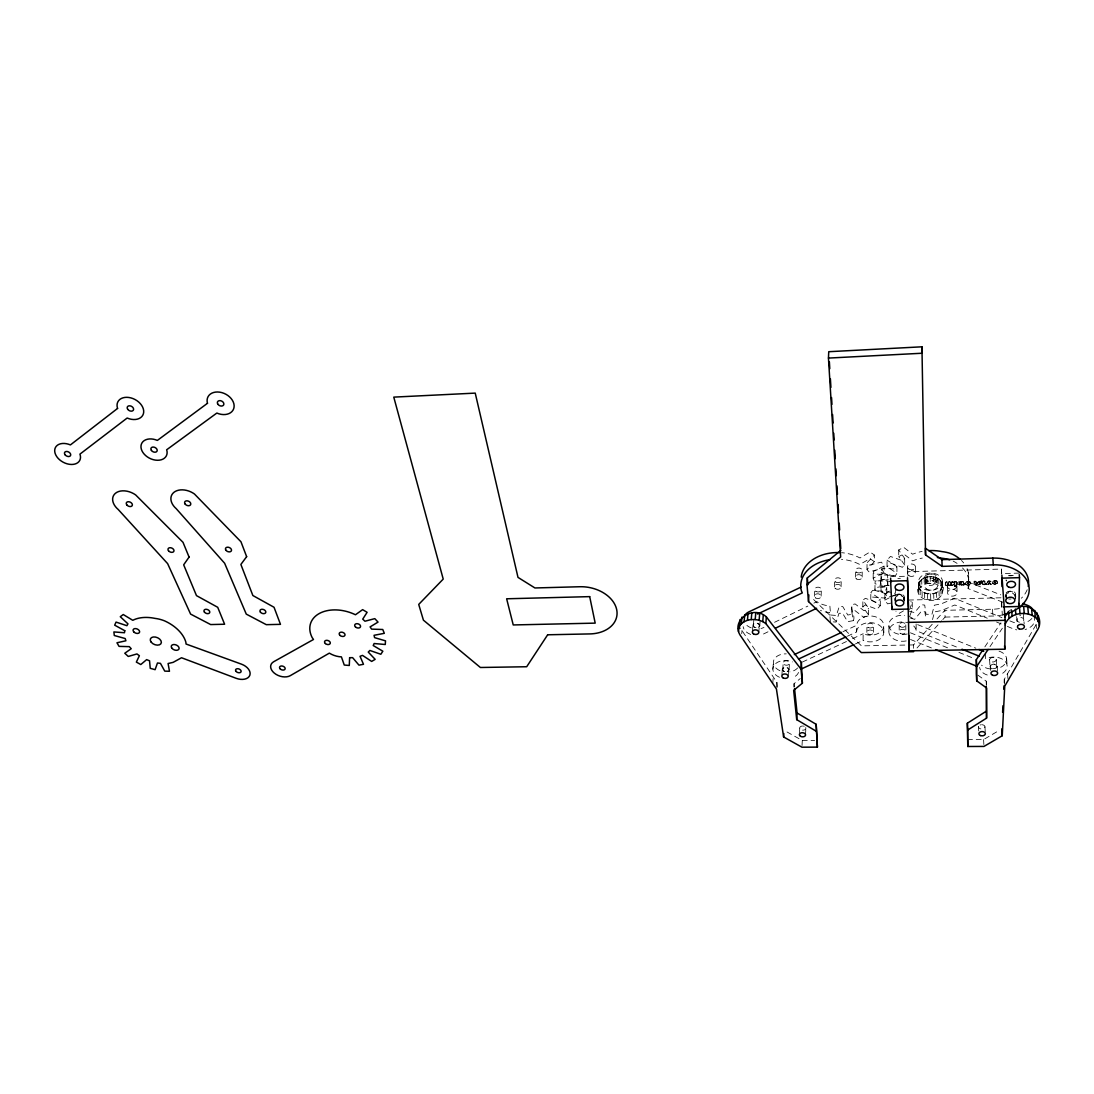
<?xml version="1.0" encoding="UTF-8"?>
<svg xmlns="http://www.w3.org/2000/svg" width="1094" height="1094" viewBox="0 0 1094 1094"><rect width="100%" height="100%" fill="white"/><g stroke="black" fill="none" stroke-linecap="round" stroke-linejoin="round"><path stroke-width="0.75" stroke-dasharray="5 3.75" d="M833.245 621.884L836.131 622.103L839.03 613.269L842.571 613.242L847.631 621.665L853.252 620.667L851.734 611.655L854.975 610.602L863.809 617.372L868.595 614.992L862.797 606.814L865.258 604.968L876.937 609.194L880.287 605.734L870.769 599.362L872.506 597.078L885.333 598.103L886.81 593.946L886.824 587.287L875.009 583.731L875.159 581.078L887.863 578.753L887.248 574.432L874.243 574.09L873.231 571.56L884.089 566.063L881.422 562.138L868.978 565.174L867.063 562.808L874.407 555.027L870.004 552.005L860.007 557.981A37.182 27.159 1.5 0 0 841.628 552.689M891.733 582.172L880.985 579.095L882.379 574.842L895.466 575.704L896.943 573.27L887.043 566.774L887.056 560.128L890.434 556.449L902.304 560.62L904.656 558.419L898.707 549.967L903.671 547.328L912.628 554.22A38.071 27.514 -1.6 0 1 922.105 551.417M886.81 593.946L874.954 590.377L875.104 587.724L887.863 585.413L887.863 578.753M890.666 603.122L887.562 603.888L884.841 600.1L884.855 593.44L889.408 591.102M883.774 632.715L883.788 626.028M887.863 585.413L887.248 581.078L874.174 580.723L873.162 578.193L884.075 572.709L884.089 566.063M986.255 684.529L986.255 681.179L976.354 674.041M880.287 605.734L880.328 599.074L870.851 592.716L872.574 590.432L885.347 591.444L886.824 587.287M884.841 600.1L895.494 594.671L894.167 592.223L881.203 591.991L880.52 581.064L888.273 579.547M880.985 579.095L881.026 572.449L882.407 568.196L895.439 569.058L896.902 566.624L887.056 560.128M947.295 584.415L948.402 584.524L948.539 583.389M951.684 584.128C950.016 582.336 954.173 579.82 953.462 583.499L953.312 581.652M963.595 583.389C964.949 580.107 959.725 581.174 961.79 583.635M873.45 632.25L873.504 625.577M884.075 572.709L881.395 568.771L868.896 571.806L866.995 569.536L874.352 561.66L874.407 555.027M874.954 590.377L875.009 583.731M873.162 578.193L873.231 571.56M1001.379 574.131L1001.434 569.071L907.446 571.724L907.569 575.061M868.595 614.992L868.677 608.346L862.906 600.168L865.354 598.322L876.978 602.534L880.328 599.074M870.769 599.362L870.851 592.716M1001.762 606.896L1001.831 601.823M866.968 569.427L867.063 562.808M866.858 632.373L866.954 625.713M855.44 643.928L863.07 640.4L863.18 633.727A13.538 9.614 1 0 0 882.858 629.228A13.538 9.614 1 0 0 872.916 616.182A13.538 9.614 1 0 0 856.711 625.262L843.009 631.689M862.14 577.03L862.25 570.398M862.797 606.814L862.906 600.168M984.819 581.543L984.86 583.075L986.337 583.964M847.412 636.202L856.575 631.908L856.711 625.262M853.252 620.667C856.506 615.744 846.824 604.667 855.125 603.956L863.918 610.712L868.677 608.346M855.371 577.208L855.522 570.589M851.734 611.655L851.884 605.009M963.759 583.772L963.582 583.075L965.045 583.54L965.113 584.524L963.623 583.321M841.054 586.753L841.259 580.135M834.366 586.931L834.599 580.312M986.337 583.676L984.86 583.075M821.102 596.093L821.389 589.488M814.469 596.271L814.784 589.666M805.54 734.758L805.868 728.071M802.039 745.52L802.285 740.501L784.029 730.3M1004.114 682.588L1004.278 679.292L1037.878 621.57M799.482 733.13L799.741 728.112M954.57 583.321C952.614 587.546 959.069 583.266 955.91 586.917C952.559 587.163 956.648 583.567 956.457 586.562M988.593 583.471L988.634 582.842C990.863 580.285 988.771 585.741 991.656 584.469C993.502 582.432 988.429 578.316 986.884 582.555C985.338 586.63 990.002 582.883 988.634 584.497M988.62 583.786L989.796 582.651M963.609 582.432L961.804 581.789M793.847 687.032L794.039 683.695L800.261 678.553M788.172 676.147L788.569 669.487M789.061 669.596L789.458 662.978M961.776 583.321L961.653 585.194L965.086 584.21M782.757 669.692L783.181 663.073M781.95 674.574L782.265 669.583M776.535 687.306L776.877 682.314L740.132 627.847M984.846 581.858C985.01 579.369 981.113 581.447 982.959 583.868M984.86 581.543L983.027 580.9M772.87 669.2L773.349 662.595M772.774 683.559L773.239 676.899M983 582.76L982.781 584.565L984.518 584.784M947.158 585.194L945.312 585.509L945.366 582.008M986.774 583.635L988.702 581.037L991.848 582.446M954.529 581.68L956.375 581.994L954.679 581.94M758.757 632.701L759.291 626.083M759.742 625.973L760.139 621.036M752.399 631.635L752.959 625.016M753.41 624.906L753.971 618.342M741.718 633.713L742.019 630.404M990.166 584.483L990.111 583.417M961.011 584.401L957.838 584.702A2.557 1.832 -2.5 0 1 957.141 583.758L957.141 582.979A2.53 1.819 -2.5 0 1 957.811 581.994A2.407 1.723 -2.5 0 1 959.123 581.447L960.942 581.557L960.997 582.569M970.61 582.924C970.063 579.109 964.511 582.76 965.496 582.719M977.462 582.405L977.598 583.895A2.53 1.805 -3.1 0 0 978.501 584.729L981.318 584.688L982.344 582.883M992.573 581.967C993.721 579.943 998.439 580.531 997.413 583.375M997.55 583.006L997.578 582.295M997.605 582.61C997.687 578.411 991.342 581.844 992.408 582.008M948.512 584.346C947.13 581.256 951.589 580.9 950.358 584.128M953.394 584.784L945.38 585.276M918.372 585.495C920.656 570.535 948.156 575.608 942.631 591.622C940.252 606.445 912.738 601.454 918.372 585.495L918.974 594.452M918.495 592.237L918.509 582.076M942.399 584.866C941.031 595.615 923.391 596.832 918.851 587.724M961.653 585.194L961.735 584.114M961.093 581.68C957.223 583.088 963.759 585.892 957.852 585.016A2.557 1.832 -2.5 0 1 957.154 584.073L957.1 583.375A2.557 1.832 -2.5 0 1 957.824 582.446A2.407 1.723 -2.5 0 1 959.137 581.762L961.106 581.994M1014.876 595.382L1015.054 594.548L1015.437 599.307M967.192 582.828C968.764 583.868 968.983 584.675 967.137 583.102C970.46 583.334 967.629 581.283 967.219 583.69M968.901 583.649L968.71 582.555M975.793 583.881C977.27 580.982 976.026 584.169 976.19 585.208C971.91 584.702 975.944 579.246 973.906 583.991M994.077 582.705C995.964 579.191 996.101 585.782 994.049 582.391L994.131 582.979M960.778 583.034C958.235 581.037 959.247 586.015 960.737 583.881M963.417 584.798L961.558 584.798M909.62 609.604L912.246 602.179L910.741 601.714M912.246 602.179L912.341 608.866L909.182 617.754L914.652 619.341L921.285 611.396L924.868 611.792L925.948 619.436M980.552 583.157C979.417 585.81 978.515 581.215 980.511 583.69M932.512 619.573L934.549 611.915L941.592 610.507L954.83 604.982L987.267 618.219M1002.829 602.206L968.108 588.586L968.518 579.615A38.085 27.541 -1.7 0 0 966.918 568.169M968.108 588.586L968.874 586.343A38.249 27.569 -1.5 0 0 961.763 567.171M988.634 584.1L986.815 584.565M965.455 583.102C965.223 586.124 970.939 585.96 970.638 583.006C970.474 585.386 966.221 585.714 965.496 583.512M977.475 582.719C988.251 576.894 974.973 585.427 982.289 582.911M984.641 584.552L986.323 584.634L984.723 584.005M981.591 582.487L979.28 582.145L982.371 583.211L980.894 584.538L978.487 584.415A2.53 1.805 -3.1 0 1 977.585 583.581L977.448 583.211M904.656 558.419L904.724 565.065L902.372 567.266L890.434 563.082L887.043 566.774M976.915 584.333L975.834 583.417M979.212 583.375L980.566 583.471L979.116 583.704M903.425 599.033L903.945 597.461L904 602.165M903.904 599.225C907.268 592.825 893.128 591.84 894.919 598.596M918.837 589.981C922.857 580.531 940.785 580.846 942.631 591.622M982.18 581.352L981.564 582.172M1014.904 596.339C1018.897 589.037 1002.268 589.543 1006.179 596.558M948.498 584.046L947.281 584.1M984.846 646.896L1000.928 622.801M990.002 646.636L1002.364 628.216M950.262 584.77L949.36 585.687L947.213 585.249M997.386 583.061L994.405 584.538L992.395 582.801M965.646 582.678L967.506 581.557L970.241 582.254M973.742 582.227L974.959 580.996L976.805 582.514M977.612 582.336L979.595 581.201L982.207 581.666M994.104 582.664L995.882 582.336L994.118 582.117M951.52 584.456L950.44 584.305M991.738 584.128L990.152 584.169M913.599 648.304L913.545 644.913L932.539 623.908M937.011 618.972L944.833 610.315L992.49 609.221A35.801 25.531 -3.5 0 0 1001.653 608.168M917.018 647.976L941.702 620.79M942.823 619.56L945.066 617.084L944.833 610.315M974.029 581.693L976.696 582.117M976.19 585.208L976.819 583.923M963.527 584.88L965.168 584.811M956.471 586.028L954.515 586.357L956.539 586.302M997.154 583.389L994.952 584.251L992.75 583.485M984.586 584.415L982.781 584.565M1008.504 611.464L1011.581 609.317M967.465 739.653L983.588 739.571L998.986 730.519M903.507 610.849L899.186 613.378L895.918 611.231M904.724 565.065L898.748 556.614L903.74 553.974L912.724 560.866A38.235 27.541 -1.5 0 1 922.256 558.077M950.426 583.991L951.506 584.141M774.552 622.295L807.837 606.09M813.895 603.136L816.917 601.659A19.569 14.208 2 0 0 829.867 605.83L830.606 615.019L836.349 615.471L839.235 606.637L842.777 606.609L847.795 615.033L853.402 614.021M768.002 631.812L763.434 634.028A12.896 9.231 4.9 0 1 760.48 635.04M802.367 662.048L846.455 641.522M852.527 638.691L863.18 633.727M1008.326 575.717L1013.372 575.581M956.375 585.071L954.501 585.112M947.144 581.858C943.753 583.198 948.142 579.806 947.213 584.278M880.479 587.71L888.273 586.193M897.859 578.398L900.403 578.329M1009.721 575.759L1011.95 575.704M890.653 576.661L905.818 576.251M1019.129 573.106L1001.762 573.584L1001.434 569.071M908.526 600.059L1001.119 597.789M945.066 617.084L992.942 616.031A35.965 25.559 -3.3 0 0 1002.145 614.992M913.545 644.913L861.457 645.87L811.31 597.297M802.285 740.501L814.606 740.433M889.203 585.468L881.244 585.345L880.52 581.064M976.163 584.893L973.933 583.936M881.026 572.449L893.251 575.964M909.087 611.067L914.543 612.654L921.148 604.695L924.704 605.091L926.016 614.267L931.924 614.39L934.358 605.201L941.373 603.792L954.542 598.254L1001.94 617.645M910.837 608.387L912.341 608.866M953.476 582.104L951.657 581.762M967.766 581.871L1000.764 594.835M910.427 632.797L947.965 647.963M958.918 652.38L973.004 658.068M910.509 639.498L932.512 648.373M917.675 624.647L975.848 648.195M913.722 626A13.716 9.668 0.1 0 1 916.211 630.705L958.836 647.949M1009.844 620.872L1013.003 622.158A13.757 9.614 -3.7 0 0 1016.258 623.088M996.538 622.007L1005.81 625.795M1007.355 626.424L1013.536 628.954A13.825 9.627 -3.5 0 0 1016.805 629.87M874.352 561.66L869.921 558.624L859.802 564.504A37.333 27.172 1.6 0 0 841.423 559.294M950.276 585.085L952.559 585.591L953.517 584.675M902.058 596.23L899.938 594.138L887.562 597.228L884.855 593.44M895.904 599.225L895.248 597.68L895.275 602.37M1006.658 596.339L1006.083 594.78L1006.439 599.526M1005.892 580.08L1006.384 580.941M956.334 581.611L956.512 585.317M970.446 582.254L970.651 583.334M992.545 583.485L992.354 582.391M776.877 682.314L777.615 687.278M794.039 683.695L794.381 686.95M1036.114 624.318L1036.483 628.435M1034.131 615.334L1034.596 620.435A13.825 9.627 -3.5 0 1 1025.064 629.556M1023.246 613.037L1024.175 623.936M1015.218 599.321C1018.952 588.681 1001.721 589.078 1006.658 599.526M1016.654 616.592L1017.488 626.821M830.36 621.652L829.621 612.449A19.651 14.222 2 0 1 820.459 610.425M1006.644 658.848L1007.136 665.644M1007.574 673.603L1008.066 680.468M1001.434 602.329L1002.377 615.348M1004.278 679.292L1004.661 684.776M995.827 582.063L995.841 582.938M997.195 666.342A3.337 2.284 -2 0 1 992.176 668.393A3.337 2.284 -2 0 1 992.203 664.427A3.337 2.284 -2 0 1 997.195 666.342L997.564 671.812M996.251 659.668A3.323 2.284 -2.1 0 1 991.246 661.72A3.323 2.284 -2.1 0 1 991.287 657.767A3.323 2.284 -2.1 0 1 996.251 659.668L996.702 666.465M992.49 609.221L992.942 616.031M990.521 666.437L990.781 670.54M989.605 659.778L990.015 666.561M985.379 653.72L985.68 658.793A13.784 9.408 -2 0 1 1004.839 661.022A13.784 9.408 -2 0 1 1000.983 674.178M986.255 681.179L986.501 685.295M984.956 726.84L985.256 732.324M974.85 582.801L974.781 582.117M983.588 739.571L983.971 746.423M978.515 726.895L978.733 730.997M968.299 572.394L968.655 579.109M963.513 584.552L963.39 585.276M959 583.034L959.014 583.936M956.867 585.905A4.786 3.432 -2.2 0 1 949.715 589.064A4.786 3.432 -2.2 0 1 949.647 583.102A4.786 3.432 -2.2 0 1 956.867 585.905L957.154 592.62A4.814 3.446 -2.1 0 1 949.975 595.779A4.814 3.446 -2.1 0 1 949.907 589.816A4.814 3.446 -2.1 0 1 957.154 592.62M954.57 585.769L954.597 586.616M950.289 581.776L948.525 581.83M947.199 584.934L947.076 585.755M947.281 586.152L947.541 592.866M945.544 582.186L945.421 584.087M954.515 581.789L954.583 583.635M942.481 581.434A11.993 8.643 -1.6 0 1 924.649 589.351A11.993 8.643 -1.6 0 1 924.348 574.377A11.993 8.643 -1.6 0 1 942.481 581.434L942.604 585.016A12.02 8.656 -1.5 0 1 924.731 592.921A12.02 8.656 -1.5 0 1 924.43 577.947A12.02 8.656 -1.5 0 1 942.604 585.016M941.948 582.623L942.262 593.864M940.69 580.558L940.922 587.314M940.881 589.228L941.1 595.984M938.734 578.808L938.953 585.55M939.008 591.061L939.226 597.816M937.613 578.411L937.818 585.112M936.204 577.495L936.409 584.237M936.546 592.497L936.751 599.252M935.493 577.618A5.128 3.706 -1.6 0 1 927.89 581.023A5.128 3.706 -1.6 0 1 927.739 574.61A5.128 3.706 -1.6 0 1 935.493 577.618L935.616 581.625A5.142 3.706 -1.6 0 1 927.986 585.03A5.142 3.706 -1.6 0 1 927.835 578.603A5.142 3.706 -1.6 0 1 935.616 581.625M933.264 576.702L933.456 583.444M933.674 593.427L933.879 600.182M930.132 576.483L930.31 583.225M930.597 593.796L930.775 600.538M927.493 593.577L927.657 600.332M927.015 576.866L927.192 583.608M925.25 577.905L925.346 581.899M924.143 577.823L924.28 585.509M924.58 592.798L924.731 599.539M922.064 591.498L922.215 598.24M921.695 579.273L921.832 586.001M920.109 589.762L920.245 596.503M919.835 581.119L919.972 587.861M915.432 566.596L915.555 573.27M916.102 624.004L916.211 630.705M907.528 567.157L907.5 576.196M905.791 624.893L905.859 631.594M903.794 602.165C907.883 591.69 891.09 592.086 895.48 602.37M898.707 549.967L898.748 556.614M899.172 625.043L899.213 631.73M896.902 566.624L896.943 573.27M895.453 587.998L895.494 594.671M888.916 625.932L888.916 632.606M1019.43 622.24A3.446 2.407 -3.5 0 1 1017.584 618.575A3.446 2.407 -3.5 0 1 1023.232 618.466A3.446 2.407 -3.5 0 1 1021.222 622.212M981.728 724.734A3.214 2.133 -0.7 0 1 984.928 726.566A3.214 2.133 -0.7 0 1 982.562 728.919M980.894 728.919A3.214 2.133 -0.7 0 1 978.624 726.334M980.128 725.035A3.214 2.133 -0.7 0 1 980.908 724.816M992.477 668.721A3.337 2.284 -2 0 1 990.631 665.248A3.337 2.284 -2 0 1 996.101 665.166A3.337 2.284 -2 0 1 994.2 668.707M906.229 640.934A13.716 9.668 0.1 0 1 888.848 631.279A13.716 9.668 0.1 0 1 907.09 622.486M987.294 675.025A13.784 9.408 -2 0 1 979.636 667.381M907.282 633.973A13.661 9.668 0 0 1 888.902 625.864A13.661 9.668 0 0 1 904.697 615.375M908.129 616.113A13.661 9.668 0 0 1 913.613 619.3M999.027 651.121A13.73 9.408 -2.1 0 1 1006.644 660.051A13.73 9.408 -2.1 0 1 997.318 668.516M990.261 668.954A13.73 9.408 -2.1 0 1 981.564 665.152M756.022 627.683A3.227 2.311 4.9 0 1 753.793 624.168A3.227 2.311 4.9 0 1 759.045 624.045A3.227 2.311 4.9 0 1 757.677 627.655M750.675 634.424A12.896 9.231 4.9 0 1 743.127 626.657M763.954 627.45A12.854 9.231 4.8 0 1 761.014 628.462M751.25 627.86A12.854 9.231 4.8 0 1 746.108 624.66M953.161 561.126A38.249 27.569 -1.5 0 1 957.086 563.396M961.448 560.47A38.085 27.541 -1.7 0 1 963.664 562.904M1031.874 618.466A13.757 9.614 -3.7 0 1 1026.678 622.035M1020.647 615.416A3.432 2.407 -3.7 0 1 1019.758 615.525M1027.211 589.721A35.801 25.531 -3.5 0 1 1021.386 598.213M784.535 671.579A3.159 2.202 4.2 0 1 783.331 668.256A3.159 2.202 4.2 0 1 788.172 668.174A3.159 2.202 4.2 0 1 787.68 671.525M798.524 672.427A13.06 9.108 4.2 0 1 792.466 677.733M779.475 677.282A13.06 9.108 4.2 0 1 774.593 664.646A13.06 9.108 4.2 0 1 792.398 661.925M856.575 631.908A13.607 9.627 1.1 0 1 872.848 622.855A13.607 9.627 1.1 0 1 882.831 635.901A13.607 9.627 1.1 0 1 863.07 640.4M797.594 667.955A13.019 9.108 4.1 0 1 789.731 671.907M779.913 670.677A13.019 9.108 4.1 0 1 773.759 660.215A13.019 9.108 4.1 0 1 786.258 653.856M754.764 627.587A3.227 2.311 4.9 0 1 753.67 623.949A3.227 2.311 4.9 0 1 758.771 624.332A3.227 2.311 4.9 0 1 757.226 627.765M784.056 671.47A3.159 2.202 4.2 0 1 782.853 668.147A3.159 2.202 4.2 0 1 787.68 668.078A3.159 2.202 4.2 0 1 787.201 671.429M805.717 727.537A3.077 2.065 4.1 0 1 803.543 730.136A3.077 2.065 4.1 0 1 799.782 728.289A3.077 2.065 4.1 0 1 802.599 726.019M803.393 726.074A3.077 2.065 4.1 0 1 804.158 726.279M895.521 599.334A4.226 3.036 -0.3 0 1 899.405 595.409A4.226 3.036 -0.3 0 1 903.671 599.115M1011.088 598.938A4.567 3.227 -3.7 0 1 1008.736 599.02M1005.359 595.998A4.567 3.227 -3.7 0 1 1009.338 592.674A4.567 3.227 -3.7 0 1 1014.329 594.89M1006.562 580.832A4.39 3.132 -4.1 0 1 1006.425 580.025M900.253 633.358A3.323 2.338 0.1 0 0 905.764 632.209A3.323 2.338 0.1 0 0 901.579 629.406A3.323 2.338 0.1 0 0 900.253 633.358M900.198 626.671A3.309 2.338 0 0 0 905.695 625.508A3.309 2.338 0 0 0 901.524 622.718A3.309 2.338 0 0 0 900.198 626.671M815.591 597.939A3.323 2.407 2.5 0 0 821.033 596.722A3.323 2.407 2.5 0 0 816.739 593.878A3.323 2.407 2.5 0 0 815.591 597.939M856.465 578.931A3.391 2.475 0.8 0 0 862.058 577.673A3.391 2.475 0.8 0 0 857.737 574.76A3.391 2.475 0.8 0 0 856.465 578.931M835.46 588.613A3.35 2.434 1.6 0 0 840.985 587.382A3.35 2.434 1.6 0 0 836.664 584.497A3.35 2.434 1.6 0 0 835.46 588.613M815.892 591.334A3.309 2.407 2.4 0 0 821.321 590.117A3.309 2.407 2.4 0 0 817.04 587.273A3.309 2.407 2.4 0 0 815.892 591.334M856.616 572.312A3.378 2.475 0.7 0 0 862.181 571.041A3.378 2.475 0.7 0 0 857.86 568.142A3.378 2.475 0.7 0 0 856.616 572.312M835.693 582.008A3.337 2.434 1.6 0 0 841.19 580.764A3.337 2.434 1.6 0 0 836.883 577.892A3.337 2.434 1.6 0 0 835.693 582.008M909.005 575.772A3.993 2.899 -1.1 0 0 915.5 574.022A3.993 2.899 -1.1 0 0 910.235 570.822A3.993 2.899 -1.1 0 0 909.005 575.772M926.358 588.887A6.769 4.882 -1.5 0 0 937.626 586.384A6.769 4.882 -1.5 0 0 929.162 580.64A6.769 4.882 -1.5 0 0 926.358 588.887M908.909 569.112A3.966 2.899 -1.2 0 0 915.391 567.348A3.966 2.899 -1.2 0 0 910.14 564.162A3.966 2.899 -1.2 0 0 908.909 569.112M926.194 582.199A6.742 4.868 -1.6 0 0 937.421 579.683A6.742 4.868 -1.6 0 0 928.984 573.953A6.742 4.868 -1.6 0 0 926.194 582.199M867.925 634A3.296 2.338 1.1 0 0 873.368 632.852A3.296 2.338 1.1 0 0 869.169 630.076A3.296 2.338 1.1 0 0 867.925 634M784.261 664.619A3.159 2.202 4.1 0 0 789.417 663.552A3.159 2.202 4.1 0 0 785.287 660.899A3.159 2.202 4.1 0 0 784.261 664.619M868.007 627.341A3.282 2.325 1 0 0 873.436 626.178A3.282 2.325 1 0 0 869.251 623.402A3.282 2.325 1 0 0 868.007 627.341"/><path stroke-width="1.5" d="M1005.222 623.963C1007.806 617.946 1013.618 614.363 1019.977 613.666L1019.417 606.828C1033.283 603.109 1045.508 619.341 1036.743 631.183L1004.757 686.143L1002.241 735.742L983.971 746.423L967.78 746.491L967.67 730.054L986.556 718.143L986.241 686.198M986.556 718.143L986.665 688.03L976.723 680.878L976.354 674.041L976.327 659.655L982.945 649.727M1001.995 586.589L1002.09 578.138L1019.512 577.659L1018.924 606.5L1003.321 606.855M907.514 577.7L909.169 650.848L1004.798 649.193L1005.181 620.312L1001.872 575.102M815.892 731.024L796.719 719.661L793.656 690.369L802.394 683.176L801.369 662.458L766.361 616.92C752.904 604.271 728.919 621.187 741.417 637.009L776.425 688.974L783.619 736.959L801.943 747.188L817.409 747.12L816.179 724.324L797.075 712.987L794.545 688.577M817.409 747.12L816.179 724.324M828.459 358.08L828.746 351.707L921.941 346.812L922.105 353.239L828.459 358.08L840.657 556.983L806.962 584.552L808.521 601.577L861.334 652.585L913.654 651.682M808.521 601.577L808.863 594.931M1002.61 712.344L1002.952 705.726M1003.786 689.206L1003.95 685.897M806.962 584.552L807.317 577.919L840.876 550.35M796.719 719.661L797.075 712.987M802.394 683.176L801.013 669.131L801.369 662.458M783.619 736.959L783.824 733.623M801.013 669.131L765.841 623.553L766.361 616.92M765.841 623.553L762.764 621.597L763.284 614.978M762.764 621.597L759.14 620.23L759.674 613.611M759.14 620.23L755.216 619.546L755.763 612.927M738.505 628.831C739.763 623.06 745.821 620.134 751.222 619.573L751.797 612.955M747.434 620.312L748.022 613.693M744.084 621.707L744.686 615.101M741.376 623.689L741.978 617.084M738.518 631.662L738.983 626.712M739.476 626.11L740.091 619.505M1037.878 621.57L1038.356 615.676M1004.716 617.139L1008.504 611.464L1009.024 618.288M976.723 680.878L976.682 666.478L988.101 649.48M967.78 746.491L967.356 723.216L986.159 711.291M775.591 628.134L816.616 608.278M801.136 587.054L748.911 611.861A12.854 9.231 4.8 0 0 744.74 615.416M757.581 614.035L802.299 592.907L801.355 590.746A37.333 27.172 1.6 0 1 829.936 559.677M794.312 654.595L841.491 632.414M798.511 659.067L845.881 636.913M802.025 668.666L853.908 644.639M1019.977 613.666C1027.813 612.544 1039.245 616.072 1039.3 625.494M1003.622 614.65A35.965 25.559 -3.3 0 0 1028.839 585.714A35.965 25.559 -3.3 0 0 993.284 564.873L942.125 566.364L925.551 554.918L925.387 548.203L941.893 559.622L992.832 558.104A35.801 25.531 -3.5 0 1 1028.21 586.411M908.635 609.057L891.993 609.44L890.653 581.16L907.555 580.695L908.581 607.389M908.061 622.39L1005.181 620.312M751.222 619.573L755.216 619.546M1022.767 603.478L1027.485 605.324A13.757 9.614 -3.7 0 1 1033.625 611.149M935.644 649.631L976.491 666.109M978.993 649.48L983.711 651.381M961.995 649.221L979.362 656.25M1037.016 612.9L1037.659 619.751M1034.705 610.466L1035.348 617.317M1031.574 608.551L1032.203 615.389M807.317 577.919L807.933 584.729M1027.827 607.252L1028.428 614.09M1023.683 606.664L1024.257 613.502M1019.266 574.623L1019.512 577.659M1018.678 603.45L1018.924 606.5M1015.396 609.098L1015.834 614.568M1011.69 610.684L1012.114 616.141M1004.552 645.802L1004.798 649.193M992.832 558.104L993.284 564.873M1001.789 728.864L1002.241 735.742M829.375 361.895L829.785 368.678M830.401 378.866L830.92 387.358M831.549 397.546L831.96 404.342M832.575 414.517L833.095 423.009M833.724 433.197L834.134 439.993M834.763 450.181L835.283 458.659M835.898 468.847L836.308 475.644M836.937 485.832L837.457 494.324M838.072 504.512L838.592 512.99M839.207 523.178L839.631 529.975M840.247 540.163L840.766 548.655M976.327 659.655L976.682 666.478M967.356 723.216L967.67 730.054M941.893 559.622L942.125 566.364M921.941 346.812L925.551 554.918M908.977 635.805L909.169 650.848M891.993 606.432L891.993 609.44M890.653 578.165L890.653 581.16M801.218 577.112A37.182 27.159 1.5 0 1 840.001 552.593M949.742 559.841A29.757 21.47 -1.8 0 0 942.317 558.296A38.235 27.541 -1.5 0 0 937.38 557.516M928.779 550.624A38.071 27.514 -1.6 0 1 942.084 551.622A29.634 21.456 -1.9 0 1 952.888 554.439A38.085 27.541 -1.7 0 1 960.217 559.335M349.615 657.672L349.287 665.48L344.268 665.043L341.41 656.892A17.586 11.897 18.2 0 1 329.349 653.132L290.252 675.682A11.692 7.685 19.2 0 1 274.266 673.083A11.692 7.685 19.2 0 1 273.637 661.761L313.486 639.484L312.159 637.57A33.381 22.728 18.3 0 1 319.694 613.296A33.381 22.728 18.3 0 1 355.468 614.76L362.62 609.645L367.105 612.325L362.729 619.122L364.945 621.228L374.804 618.63L378.032 622.103L370.1 626.889L371.591 629.118L382.75 629.501L384.322 633.317L374.066 635.299L374.586 637.638L385.512 640.852L385.266 644.503L374.134 643.532L373.218 645.542L382.845 651.217L380.835 654.267L369.895 650.465L368.254 652.079L375.16 659.354L371.673 661.419L362.524 655.388L360.022 656.304L363.495 664.29L358.969 665.152L352.624 657.658L349.615 657.672M124.771 630.705L124.47 632.742L113.885 631.935L114.296 635.505L125.208 638.54L125.892 640.783L116.962 642.766L119.055 646.376L129.324 646.65L131.225 648.715L124.784 653.241L128.272 656.455L136.955 653.938L139.376 655.716L136.353 662.102L140.798 664.537L146.637 659.627L149.55 660.803L150.234 668.311L155.102 669.678L157.468 662.991L160.435 663.347L164.756 671.128L169.474 671.265L168.093 663.511L173.125 662.362L181.522 657.754L236.277 678.348A11.637 7.549 20.2 0 0 249.815 675.299A11.637 7.549 20.2 0 0 241.555 664.195L186.062 644.024L185.843 642.123A32.847 21.142 22.4 0 0 164.524 620.845A25.518 16.465 22.4 0 0 155.02 618.397A32.834 21.128 22.4 0 0 132.784 620.312L123.253 614.527L120.285 616.715L127.957 623.853L126.89 625.686L116.046 622.089L114.692 625.18L124.771 630.705M547.67 634.78L526.693 666.738L480.389 667.49L423.419 620.161L418.715 604.421L443.22 579.095L393.772 397.122L475.234 393.115L517.995 577.386L534.939 587.97L579.916 586.74A32.287 23.22 10.9 0 1 616.674 609.563A32.287 23.22 10.9 0 1 589.898 633.918L547.67 634.78M189.084 557.092L183.669 564.819L196.482 595.628L217.706 607.293L224.612 624.236L210.663 624.565L190.602 614.09L167.628 563.629L118.207 509.489A15.931 10.858 25.9 0 1 115.417 493.298A15.931 10.858 25.9 0 1 135.642 494.912L183.013 542.323L189.084 557.092M246.642 556.655L240.871 564.449L252.864 595.519L274.033 607.266L280.474 624.346L266.307 624.674L246.273 614.117L224.626 563.246L176.216 508.669A15.959 11.104 24.7 0 1 173.919 492.341A15.959 11.104 24.7 0 1 194.417 493.968L240.967 541.776L246.642 556.655M117.578 408.431L70.413 444.916A13.757 9.367 28.2 0 0 54.7 450.208A13.757 9.367 28.2 0 0 69.223 464.28A13.757 9.367 28.2 0 0 79.93 454.133L127.164 418.031A14.154 10.051 28.4 0 0 143.683 412.26A14.154 10.051 28.4 0 0 128.955 397.491A14.154 10.051 28.4 0 0 117.578 408.431M207.491 403.289L157.358 440.417A13.798 9.723 26.8 0 0 141.003 445.791A13.798 9.723 26.8 0 0 155.211 460.082A13.798 9.723 26.8 0 0 166.671 449.771L216.844 413.053A14.195 10.448 26.6 0 0 234.061 407.173A14.195 10.448 26.6 0 0 219.675 392.158A14.195 10.448 26.6 0 0 207.491 403.289M589.693 596.627L506.645 598.787L513.236 624.947L595.191 623.129L589.693 596.627M65.079 454.803A3.337 2.27 28.2 0 0 70.467 455.692A3.337 2.27 28.2 0 0 67.254 451.507A3.337 2.27 28.2 0 0 65.079 454.803M127.738 409.347A3.432 2.434 28.4 0 0 133.304 410.264A3.432 2.434 28.4 0 0 130.104 405.847A3.432 2.434 28.4 0 0 127.738 409.347M126.808 504.895A3.241 2.202 25.8 0 0 132.1 505.784A3.241 2.202 25.8 0 0 129.065 501.763A3.241 2.202 25.8 0 0 126.808 504.895M168.49 550.72A3.145 2.133 23.9 0 0 173.686 551.608A3.145 2.133 23.9 0 0 170.787 547.752A3.145 2.133 23.9 0 0 168.49 550.72M204.428 612.107A3.036 2.01 21.9 0 0 209.474 612.968A3.036 2.01 21.9 0 0 206.725 609.344A3.036 2.01 21.9 0 0 204.428 612.107M280.379 669.09A2.926 1.928 19.2 0 0 285.083 669.022A2.926 1.928 19.2 0 0 281.555 665.972A2.926 1.928 19.2 0 0 280.379 669.09M325.383 643.559A2.981 2.01 18.5 0 0 330.224 643.463A2.981 2.01 18.5 0 0 326.682 640.318A2.981 2.01 18.5 0 0 325.383 643.559M355.523 626.999A3.022 2.065 18 0 0 360.459 626.889A3.022 2.065 18 0 0 356.89 623.676A3.022 2.065 18 0 0 355.523 626.999M340.029 635.436A2.995 2.038 18.3 0 0 344.925 635.341A2.995 2.038 18.3 0 0 341.369 632.154A2.995 2.038 18.3 0 0 340.029 635.436M151.423 450.454A3.35 2.352 26.8 0 0 156.893 451.371A3.35 2.352 26.8 0 0 153.803 447.104A3.35 2.352 26.8 0 0 151.423 450.454M217.856 404.219A3.446 2.53 26.6 0 0 223.518 405.149A3.446 2.53 26.6 0 0 220.455 400.664A3.446 2.53 26.6 0 0 217.856 404.219M185.118 504.033A3.241 2.256 24.7 0 0 190.465 504.936A3.241 2.256 24.7 0 0 187.512 500.874A3.241 2.256 24.7 0 0 185.118 504.033M225.925 550.241A3.159 2.174 22.7 0 0 231.176 551.13A3.159 2.174 22.7 0 0 228.359 547.246A3.159 2.174 22.7 0 0 225.925 550.241M260.386 612.107A3.05 2.051 20.6 0 0 265.473 612.982A3.05 2.051 20.6 0 0 262.806 609.331A3.05 2.051 20.6 0 0 260.386 612.107M171.908 648.236A4.116 2.653 21.9 0 0 178.719 649.426A4.116 2.653 21.9 0 0 174.931 644.598A4.116 2.653 21.9 0 0 171.908 648.236M133.755 631.84A3.446 2.215 23 0 0 139.389 632.592A3.446 2.215 23 0 0 135.888 628.612A3.446 2.215 23 0 0 133.755 631.84M151.232 642.219A5.812 3.747 22.4 0 0 160.832 643.846A5.812 3.747 22.4 0 0 155.375 637.036A5.812 3.747 22.4 0 0 151.232 642.219M235.976 671.306A2.913 1.887 20.2 0 0 240.83 672.14A2.913 1.887 20.2 0 0 238.246 668.762A2.913 1.887 20.2 0 0 235.976 671.306M980.484 735.565A3.227 2.133 -0.6 0 0 985.338 733.691A3.227 2.133 -0.6 0 0 980.497 731.872A3.227 2.133 -0.6 0 0 980.484 735.565M1019.17 628.872A3.473 2.407 -3.4 0 0 1024.408 626.684A3.473 2.407 -3.4 0 0 1019.266 624.688A3.473 2.407 -3.4 0 0 1019.17 628.872M992.6 675.23A3.35 2.284 -1.9 0 0 997.66 673.193A3.35 2.284 -1.9 0 0 992.641 671.278A3.35 2.284 -1.9 0 0 992.6 675.23M753.492 633.85A3.241 2.311 4.9 0 0 758.757 632.701A3.241 2.311 4.9 0 0 754.477 629.939A3.241 2.311 4.9 0 0 753.492 633.85M782.935 677.788A3.173 2.202 4.3 0 0 788.118 676.721A3.173 2.202 4.3 0 0 783.96 674.068A3.173 2.202 4.3 0 0 782.935 677.788M800.439 736.248A3.091 2.065 4.2 0 0 805.499 735.305A3.091 2.065 4.2 0 0 801.478 732.775A3.091 2.065 4.2 0 0 800.439 736.248M896.697 605.16A4.239 3.036 -0.2 0 0 903.712 603.614A4.239 3.036 -0.2 0 0 898.352 600.045A4.239 3.036 -0.2 0 0 896.697 605.16M896.478 589.611A4.472 3.241 -0.5 0 0 903.89 587.929A4.472 3.241 -0.5 0 0 898.201 584.141A4.472 3.241 -0.5 0 0 896.478 589.611M1008.928 587.232A4.403 3.132 -4 0 0 1015.574 584.333A4.403 3.132 -4 0 0 1008.996 581.803A4.403 3.132 -4 0 0 1008.928 587.232M1007.971 603.286A4.581 3.227 -3.6 0 0 1014.849 600.291A4.581 3.227 -3.6 0 0 1008.012 597.693A4.581 3.227 -3.6 0 0 1007.971 603.286"/></g></svg>
